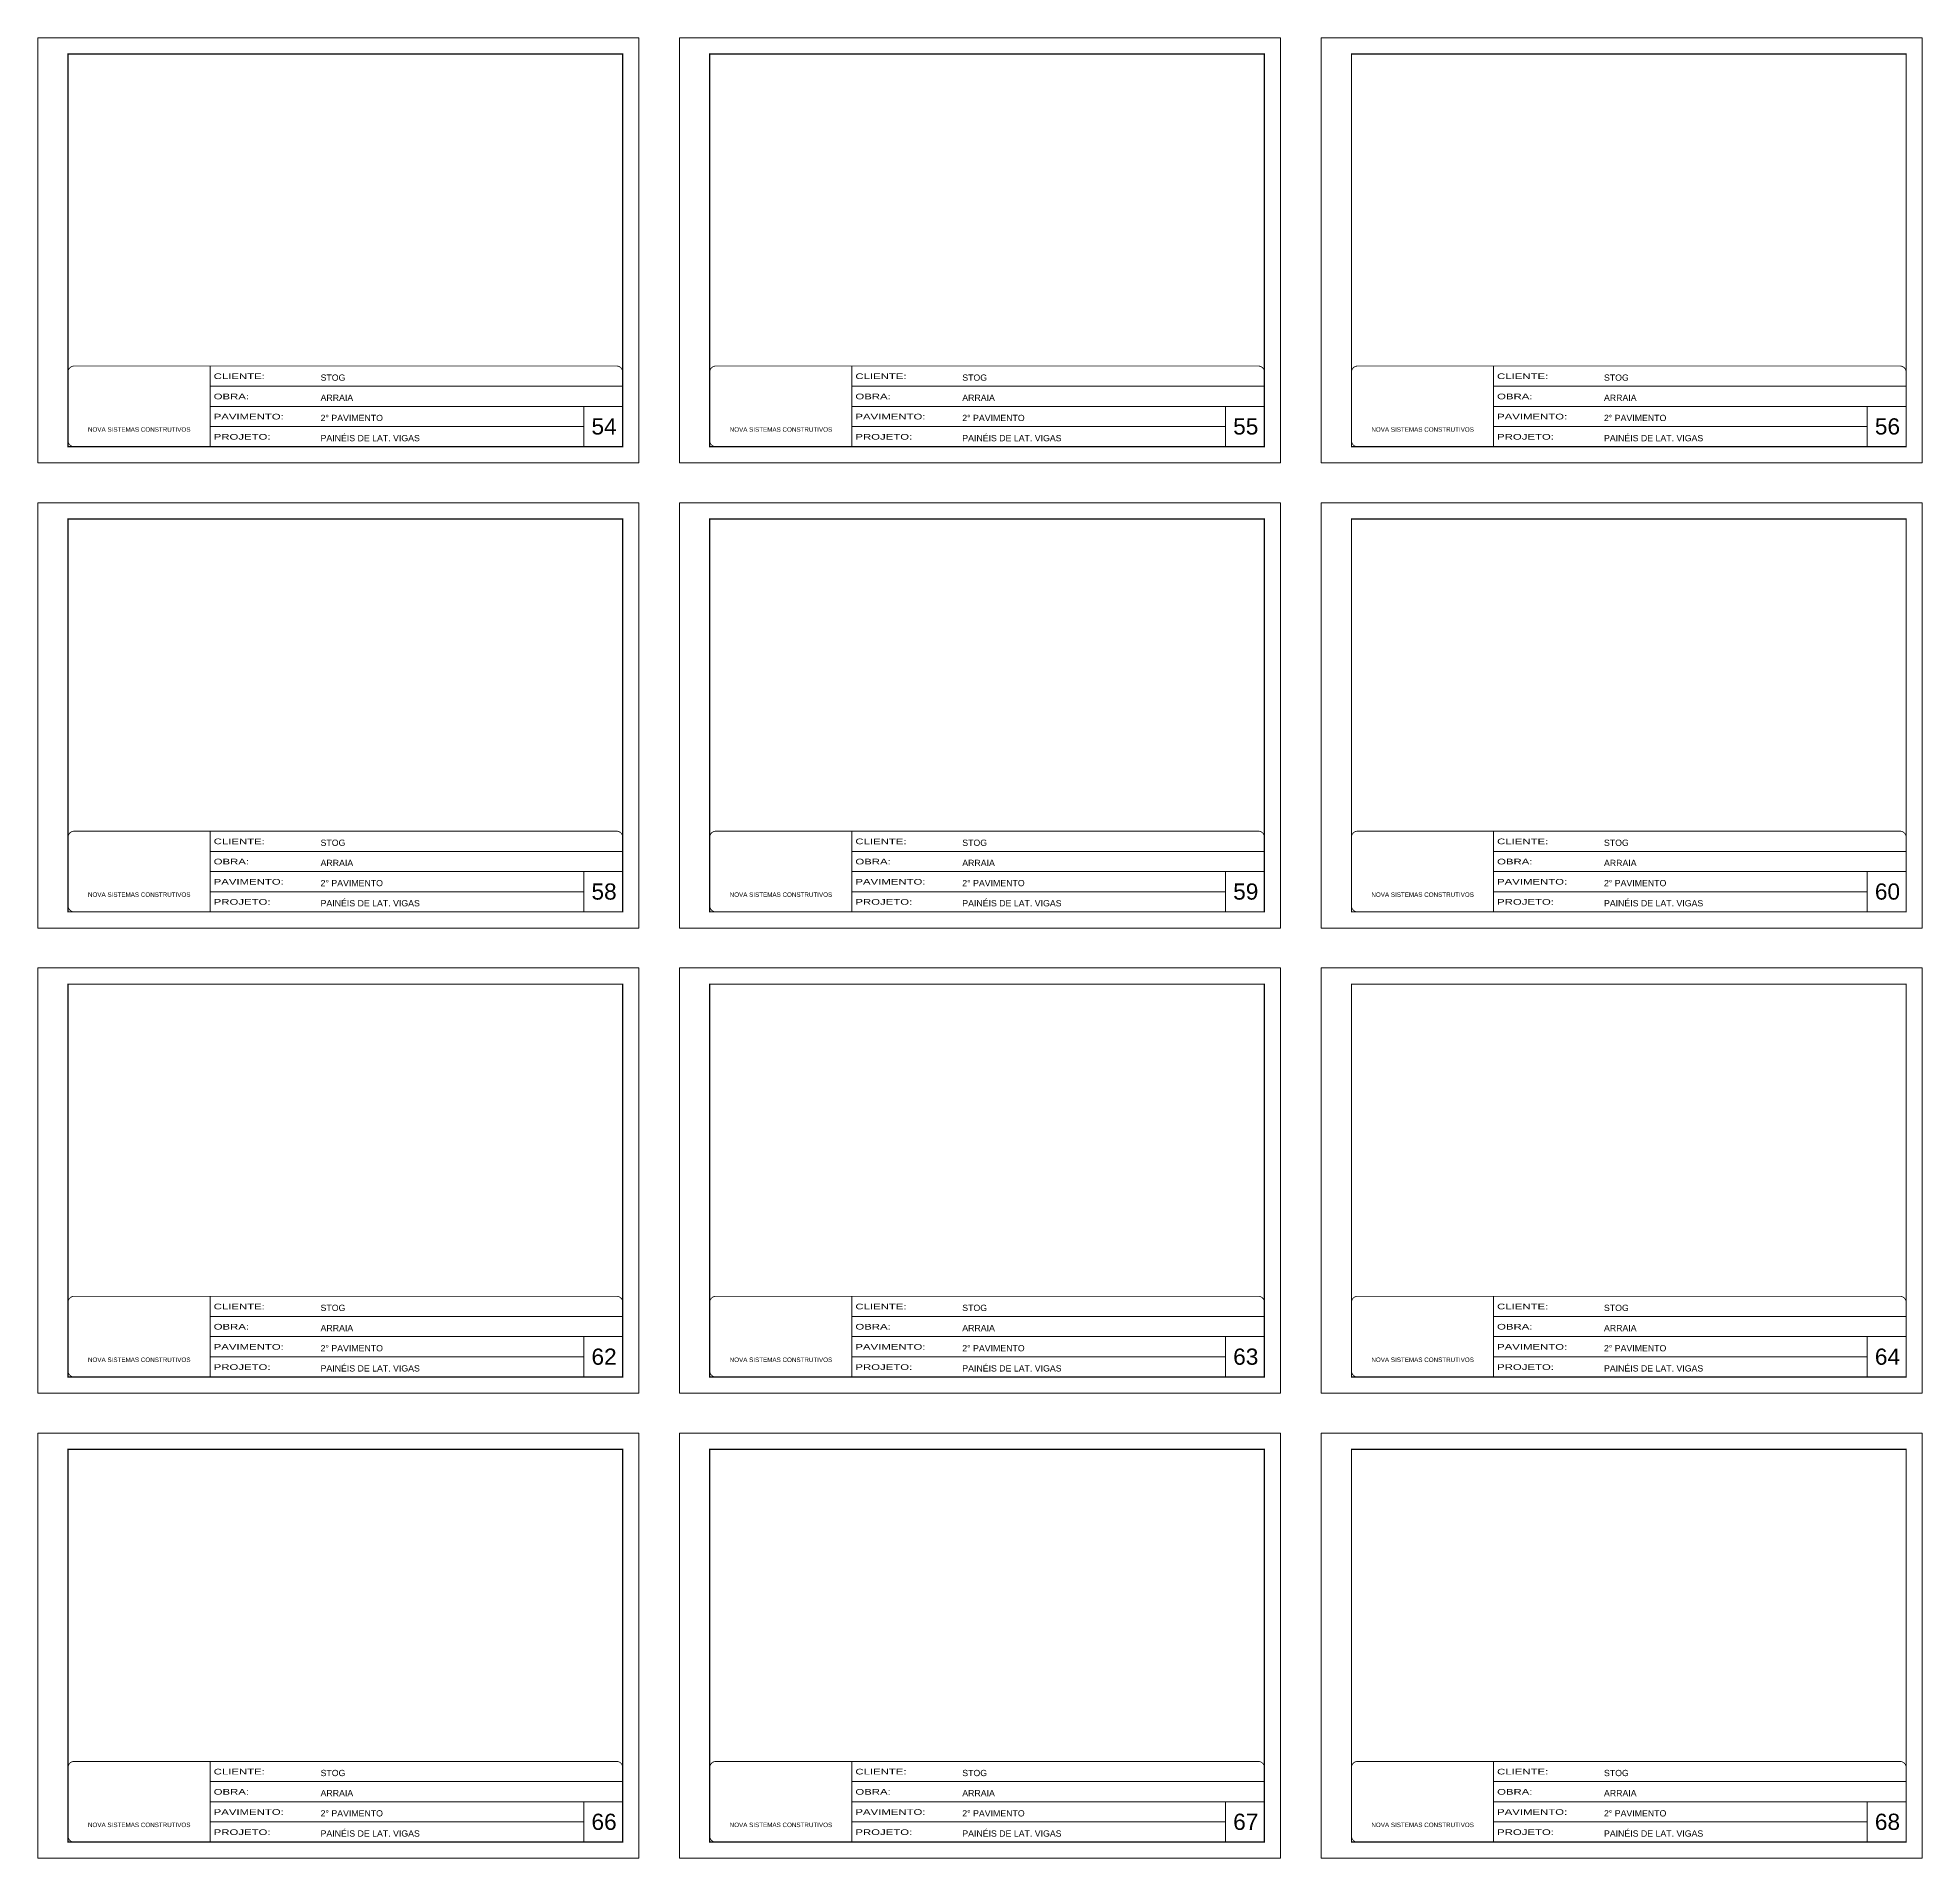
# Model space of a CAD drawing. Extents: x -3394 to 16474, y -5031 to 14397.
# Drawn here: x 5857 to 10512, y -5031 to -535 of the extents above; entities that cross this region are included whole.
import ezdxf

# ---------------------------------------------------------------- set-up
doc = ezdxf.new("R2010")
doc.units = 0
doc.linetypes.add('CONTINUO', pattern=[0])
doc.linetypes.add('DASHED', pattern=[0.75, 0.5, -0.25])
doc.layers.get('0').update_dxf_attribs({"linetype": 'CONTINUOUS'})
for name, color, linetype, lineweight in [('CARIMBO', 255, 'CONTINUOUS', 9), ('Folhas', 255, 'CONTINUOUS', 9), ('SARRAFO DE PRESSAO', 251, 'DASHED', 9)]:
    doc.layers.add(name, color=color, linetype=linetype, lineweight=lineweight)
doc.styles.add('ARIAL', font='arial.ttf')
doc.styles.add('Tecnologia', font='')
doc.styles.get('Tecnologia').set_extended_font_data('Forgotten Futurist')

# ---------------------------------------------------------------- blocks, each defined once
blk = doc.blocks.new('9999999999')
at = {"color": 30, "linetype": 'CONTINUO'}
for p, q in [((98564.6, 34230.2), (98564.6, 34429.4)), ((98564.6, 34379.6), (99584, 34379.6)), ((98564.6, 34329.8), (99488, 34329.8)), ((99584, 34329.8), (99488, 34329.8)), ((99488, 34329.8), (99488, 34230.2)), ((98564.6, 34280), (99488, 34280))]:
    blk.add_line(p, q, dxfattribs=at)
at = {"color": 30, "linetype": 'CONTINUO', "const_width": 2}
blk.add_lwpolyline([(99584, 34230.2), (99584, 34414.4, 0.414214), (99569, 34429.4), (98229, 34429.4, 0.414214), (98214, 34414.4), (98214, 34245.2, 0.414214), (98229, 34230.2), (99584, 34230.2)], format="xyb", dxfattribs=at)
at = {"layer": 'Folhas'}
blk.add_lwpolyline([(98139, 34190.2), (99624, 34190.2), (99624, 35240.2), (98139, 35240.2)], close=True, dxfattribs=at)
at = {"layer": 'Folhas', "color": 30, "const_width": 3}
blk.add_lwpolyline([(98214, 34230.2), (99584, 34230.2), (99584, 35200.2), (98214, 35200.2)], close=True, dxfattribs=at)
at = {"color": 7, "linetype": 'Continuous', "ltscale": 5, "style": 'ARIAL'}
for s, height, p in [('STOG', 15.48, (98837.7, 34393.1)), ('ARRAIA', 15.48, (98837.7, 34343.3)), ('2° PAVIMENTO', 15.483, (98837.7, 34293.5)), ('NOVA SISTEMAS CONSTRUTIVOS', 11.059, (98263.2, 34267.2)), ('PAINÉIS DE LAT. VIGAS', 15.483, (98837.7, 34243.7))]:
    blk.add_text(s, height=height, dxfattribs=at).set_placement(p)
at = {"layer": 'Folhas', "color": 7, "style": 'Tecnologia', "width": 1.5}
for s, p in [('CLIENTE:', (98573.7, 34397.2)), ('OBRA:', (98573.7, 34347.3)), ('PAVIMENTO:', (98573.7, 34297.5)), ('PROJETO:', (98573.7, 34247.7))]:
    blk.add_text(s, height=14, dxfattribs=at).set_placement(p)

msp = doc.modelspace()

# ---------------------------------------------------------------- block references
at = {"layer": 'SARRAFO DE PRESSAO', "color": 6, "linetype": 'ByBlock'}
for p in [(-92281.77, -35775.13), (-90696.77, -35775.13), (-89111.77, -35775.13), (-92281.77, -36923.7), (-90696.77, -36923.7), (-89111.77, -36923.7), (-92281.77, -38072.28), (-90696.77, -38072.28), (-89111.77, -38072.28), (-92281.77, -39220.85), (-90696.77, -39220.85), (-89111.77, -39220.85)]:
    msp.add_blockref('9999999999', p, dxfattribs=at)

# ---------------------------------------------------------------- texts
at = {"layer": 'CARIMBO', "style": 'ARIAL'}
for s, p in [('54', (7225.07, -1514.78)), ('55', (8810.07, -1514.78)), ('56', (10395.07, -1514.78)), ('58', (7225.07, -2663.36)), ('59', (8810.07, -2663.36)), ('60', (10395.07, -2663.36)), ('62', (7225.07, -3811.93)), ('63', (8810.07, -3811.93)), ('64', (10395.07, -3811.93)), ('66', (7225.07, -4960.51)), ('67', (8810.07, -4960.51)), ('68', (10395.07, -4960.51))]:
    msp.add_text(s, height=40, dxfattribs=at).set_placement(p)

doc.saveas('drawing.dxf')
